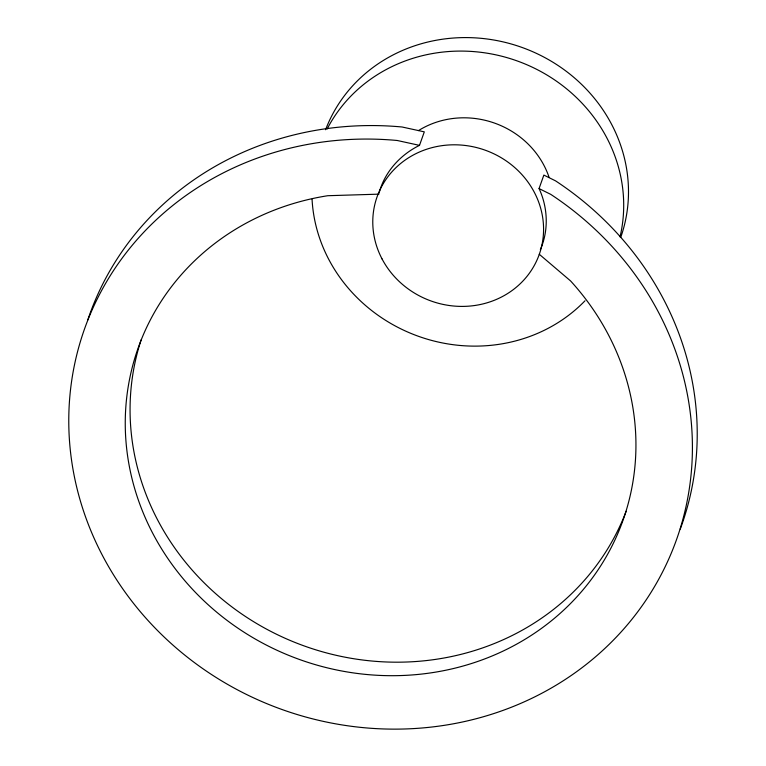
<?xml version="1.0" encoding="UTF-8"?>
<svg xmlns="http://www.w3.org/2000/svg" width="766" height="766" viewBox="0 0 766 766"><rect width="100%" height="100%" fill="white"/><g stroke="black" fill="none" stroke-linecap="round" stroke-linejoin="round"><path stroke-width="1.15" d="M379.113 193.051C384.484 172.178 400.264 154.77 419.5 145.368L424.307 131.857L402.064 126.993A314.184 292.526 19.6 0 0 87.784 319.929M540.356 249.572C548.849 230.413 547.91 207.509 539.063 188.58L543.86 175.079L555.522 180.843A314.184 292.526 19.6 0 1 680.256 529.086M378.902 194.152L327.781 195.713A257.271 239.538 19.6 0 0 143.74 514.158A257.271 239.538 19.6 0 0 515.671 644.675A257.271 239.538 19.6 0 0 570.546 280.902L539.235 254.235M419.5 145.368L397.257 140.494A314.184 292.526 19.6 0 0 82.297 507.236A314.184 292.526 19.6 0 0 567.989 677.671A314.184 292.526 19.6 0 0 550.716 194.344L539.063 188.58M626.148 511.295A257.271 239.538 19.6 0 1 305.634 646.456A257.271 239.538 19.6 0 1 141.136 339.855M325.579 129.741A157.097 146.258 19.6 0 1 522.728 47.703A157.097 146.258 19.6 0 1 620.814 237.115M585.013 300.77A157.097 146.258 19.6 0 1 416.493 335.585A157.097 146.258 19.6 0 1 312.059 199.256M327.13 129.014A157.097 146.258 19.6 0 1 518.553 61.433A157.097 146.258 19.6 0 1 620.039 236.866M418.466 130.603A86.051 80.114 19.6 0 1 549.117 177.444M382.043 258.927A86.051 80.114 19.6 0 0 529.756 272.696A86.051 80.114 19.6 0 0 462.741 145.195A86.051 80.114 19.6 0 0 382.043 258.927"/></g></svg>
